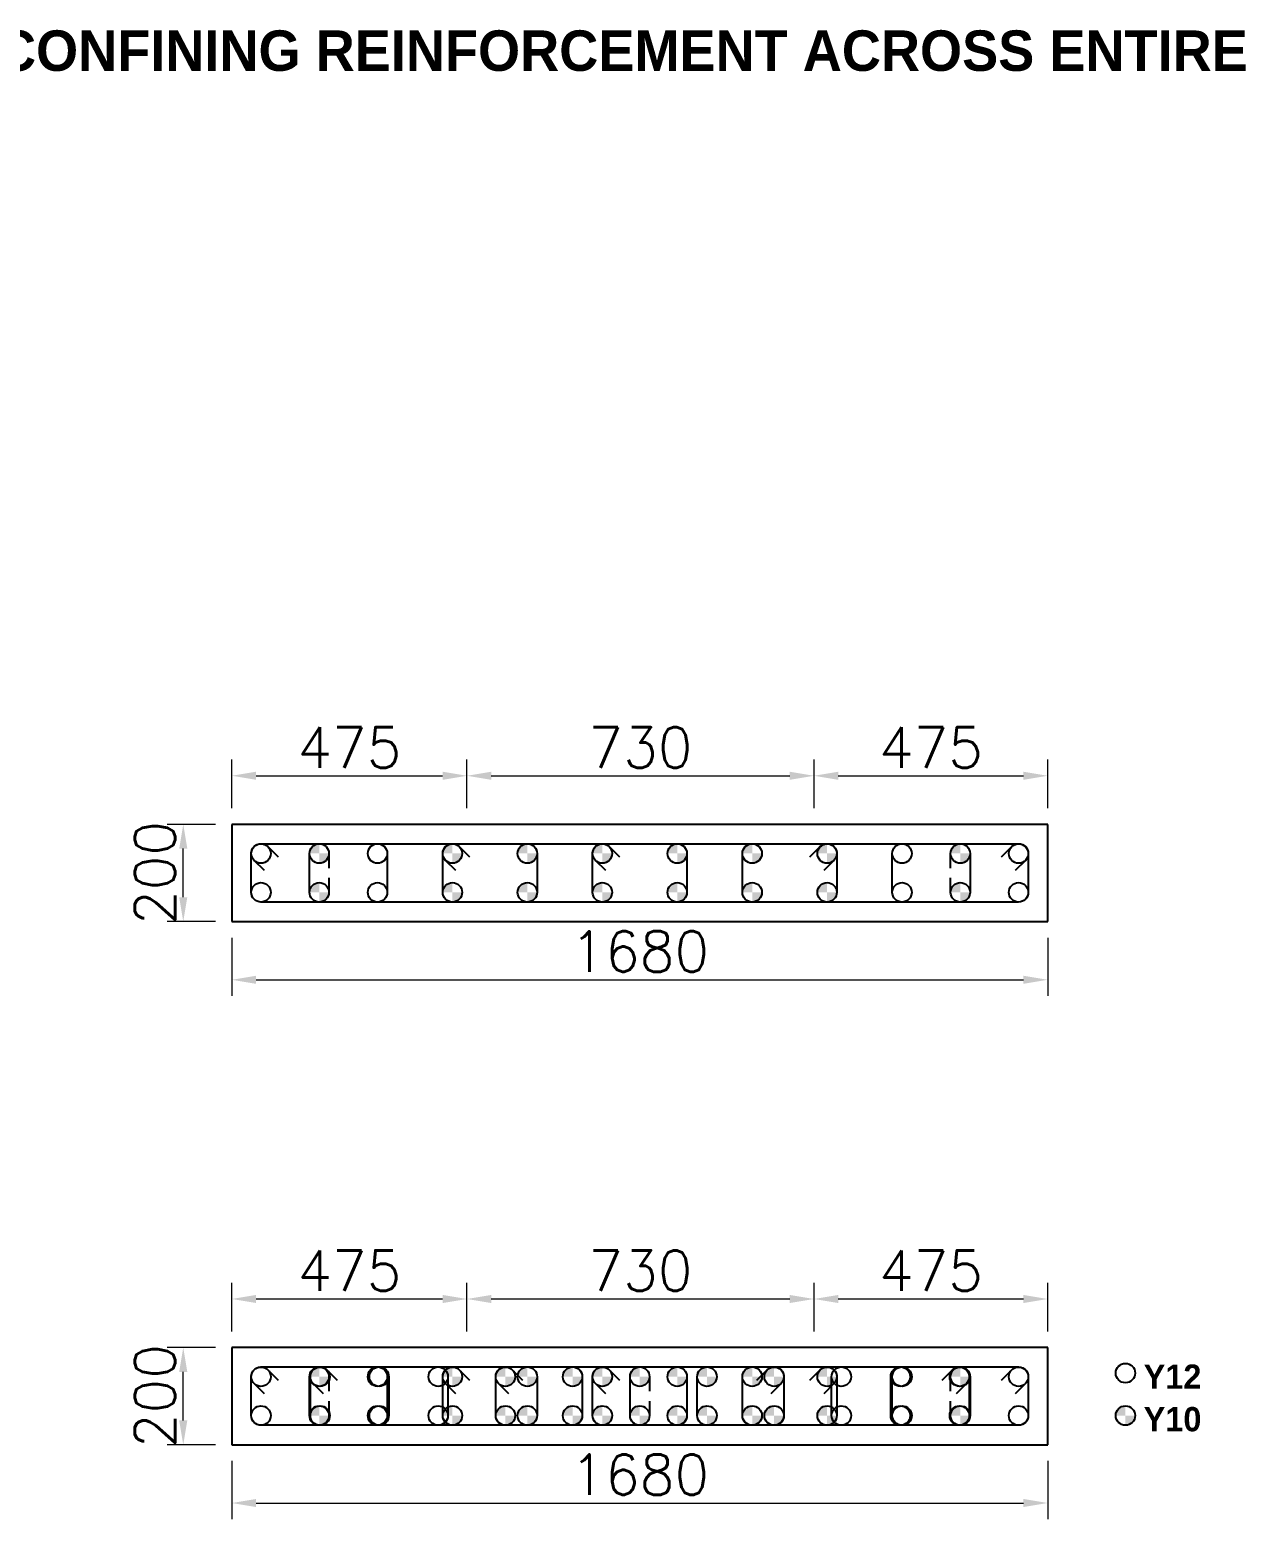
# Model space of a CAD drawing. Header units: millimetres. Extents: x -28707963 to -28231469, y 696001 to 896471.
# Drawn here: x -28322804 to -28315247, y 777827 to 787026 of the extents above; entities that cross this region are included whole.
import ezdxf
from ezdxf.enums import TextEntityAlignment as Align

# ---------------------------------------------------------------- set-up
doc = ezdxf.new("R2010")
doc.units = ezdxf.units.MM
doc.header["$MEASUREMENT"] = 0
doc.header["$PDMODE"] = 34
doc.header["$PDSIZE"] = -8
doc.layers.get('0').update_dxf_attribs({"lineweight": 5})
for name, color, linetype in [('14 REINF', 6, 'Continuous'), ('23 STIRRUPS', 5, 'Continuous'), ('TEXT', 4, 'Continuous')]:
    doc.layers.add(name, color=color, linetype=linetype)
doc.layers.add('19 COLUMN', color=1, linetype='Continuous', lineweight=25)
doc.styles.add('adani bold', font='')
doc.styles.add('ROMANS', font='simplex.shx')
doc.styles.get('adani bold').set_extended_font_data('Adani Bold', bold=True)
doc.dimstyles.new('D 50', dxfattribs={"dimscale": 100, "dimtxt": 3, "dimasz": 1.5, "dimexe": 1, "dimexo": 1, "dimgap": 0.5, "dimtad": 1, "dimdec": 0, "dimdsep": 46, "dimtxsty": 'ROMANS', "dimcen": 2.5, "dimclrd": 5, "dimclre": 5, "dimclrt": 4, "dimadec": 0, "dimazin": 0, "dimtfac": 1, "dimtdec": 0, "dimtmove": 0, "dimatfit": 3, "dimfxl": 1, "dimlwd": 0, "dimlwe": 0, "dimarcsym": 0})

# ---------------------------------------------------------------- blocks, each defined once
blk = doc.blocks.new('*D800')
at = {"color": 5, "lineweight": 0, "transparency": 16777216}
for p, q in [((-28321556.1, 778187.1), (-28321556.1, 777827.1)), ((-28316516.1, 778187.1), (-28316516.1, 777827.1)), ((-28321406.1, 777927.1), (-28316666.1, 777927.1))]:
    blk.add_line(p, q, dxfattribs=at)
at = {"color": 5, "transparency": 16777216}
for points in [[(-28321406.1, 777952.1), (-28321406.1, 777902.1), (-28321556.1, 777927.1)], [(-28316666.1, 777902.1), (-28316666.1, 777952.1), (-28316516.1, 777927.1)]]:
    blk.add_solid(points, dxfattribs=at)
at = {"layer": 'Defpoints', "color": 0, "transparency": 16777216}
for p in [(-28321556.1, 778287.1), (-28316516.1, 778287.1), (-28316516.1, 777927.1)]:
    blk.add_point(p, dxfattribs=at)
at = {"color": 4, "transparency": 16777216, "insert": (-28319036.1, 778102.1), "char_height": 250, "attachment_point": 5, "style": 'ROMANS'}
blk.add_mtext('1680', dxfattribs=at)
blk = doc.blocks.new('*D801')
at = {"color": 5, "lineweight": 0, "transparency": 16777216}
for p, q in [((-28321556.1, 778987.1), (-28321556.1, 779287.1)), ((-28320103.8, 778987.1), (-28320103.8, 779287.1)), ((-28321406.1, 779187.1), (-28320253.8, 779187.1))]:
    blk.add_line(p, q, dxfattribs=at)
at = {"color": 5, "transparency": 16777216}
for points in [[(-28321406.1, 779212.1), (-28321406.1, 779162.1), (-28321556.1, 779187.1)], [(-28320253.8, 779162.1), (-28320253.8, 779212.1), (-28320103.8, 779187.1)]]:
    blk.add_solid(points, dxfattribs=at)
at = {"layer": 'Defpoints', "color": 0, "transparency": 16777216}
for p in [(-28320103.8, 779187.1), (-28321556.1, 778887.1), (-28320103.8, 778887.1)]:
    blk.add_point(p, dxfattribs=at)
at = {"color": 4, "transparency": 16777216, "insert": (-28320829.9, 779362.1), "char_height": 250, "attachment_point": 5, "style": 'ROMANS'}
blk.add_mtext('475', dxfattribs=at)
blk = doc.blocks.new('*D802')
at = {"color": 5, "lineweight": 0, "transparency": 16777216}
for p, q in [((-28320103.8, 778987.1), (-28320103.8, 779287.1)), ((-28317959.6, 778987.1), (-28317959.6, 779287.1)), ((-28319953.8, 779187.1), (-28318109.6, 779187.1))]:
    blk.add_line(p, q, dxfattribs=at)
at = {"color": 5, "transparency": 16777216}
for points in [[(-28319953.8, 779212.1), (-28319953.8, 779162.1), (-28320103.8, 779187.1)], [(-28318109.6, 779162.1), (-28318109.6, 779212.1), (-28317959.6, 779187.1)]]:
    blk.add_solid(points, dxfattribs=at)
at = {"layer": 'Defpoints', "color": 0, "transparency": 16777216}
for p in [(-28317959.6, 779187.1), (-28320103.8, 778887.1), (-28317959.6, 778887.1)]:
    blk.add_point(p, dxfattribs=at)
at = {"color": 4, "transparency": 16777216, "insert": (-28319031.7, 779362.1), "char_height": 250, "attachment_point": 5, "style": 'ROMANS'}
blk.add_mtext('730', dxfattribs=at)
blk = doc.blocks.new('*D803')
at = {"color": 5, "lineweight": 0, "transparency": 16777216}
for p, q in [((-28317959.6, 778987.1), (-28317959.6, 779287.1)), ((-28316516.1, 778987.1), (-28316516.1, 779287.1)), ((-28317809.6, 779187.1), (-28316666.1, 779187.1))]:
    blk.add_line(p, q, dxfattribs=at)
at = {"color": 5, "transparency": 16777216}
for points in [[(-28317809.6, 779212.1), (-28317809.6, 779162.1), (-28317959.6, 779187.1)], [(-28316666.1, 779162.1), (-28316666.1, 779212.1), (-28316516.1, 779187.1)]]:
    blk.add_solid(points, dxfattribs=at)
at = {"layer": 'Defpoints', "color": 0, "transparency": 16777216}
for p in [(-28316516.1, 779187.1), (-28317959.6, 778887.1), (-28316516.1, 778887.1)]:
    blk.add_point(p, dxfattribs=at)
at = {"color": 4, "transparency": 16777216, "insert": (-28317237.8, 779362.1), "char_height": 250, "attachment_point": 5, "style": 'ROMANS'}
blk.add_mtext('475', dxfattribs=at)
blk = doc.blocks.new('*D804')
at = {"color": 5, "lineweight": 0, "transparency": 16777216}
for p, q in [((-28321656.1, 778887.1), (-28321956.1, 778887.1)), ((-28321856.1, 778437.1), (-28321856.1, 778737.1)), ((-28321656.1, 778287.1), (-28321956.1, 778287.1))]:
    blk.add_line(p, q, dxfattribs=at)
at = {"color": 5, "transparency": 16777216}
for points in [[(-28321831.1, 778737.1), (-28321881.1, 778737.1), (-28321856.1, 778887.1)], [(-28321881.1, 778437.1), (-28321831.1, 778437.1), (-28321856.1, 778287.1)]]:
    blk.add_solid(points, dxfattribs=at)
at = {"layer": 'Defpoints', "color": 0, "transparency": 16777216}
for p in [(-28321856.1, 778887.1), (-28321556.1, 778887.1), (-28321556.1, 778287.1)]:
    blk.add_point(p, dxfattribs=at)
at = {"color": 4, "transparency": 16777216, "insert": (-28322031.1, 778587.1), "char_height": 250, "attachment_point": 5, "rotation": 90, "style": 'ROMANS'}
blk.add_mtext('200', dxfattribs=at)
blk = doc.blocks.new('*D805')
at = {"color": 5, "lineweight": 0, "transparency": 16777216}
for p, q in [((-28321556.1, 781418.5), (-28321556.1, 781058.5)), ((-28316516.1, 781418.5), (-28316516.1, 781058.5)), ((-28321406.1, 781158.5), (-28316666.1, 781158.5))]:
    blk.add_line(p, q, dxfattribs=at)
at = {"color": 5, "transparency": 16777216}
for points in [[(-28321406.1, 781183.5), (-28321406.1, 781133.5), (-28321556.1, 781158.5)], [(-28316666.1, 781133.5), (-28316666.1, 781183.5), (-28316516.1, 781158.5)]]:
    blk.add_solid(points, dxfattribs=at)
at = {"layer": 'Defpoints', "color": 0, "transparency": 16777216}
for p in [(-28321556.1, 781518.5), (-28316516.1, 781518.5), (-28316516.1, 781158.5)]:
    blk.add_point(p, dxfattribs=at)
at = {"color": 4, "transparency": 16777216, "insert": (-28319036.1, 781333.5), "char_height": 250, "attachment_point": 5, "style": 'ROMANS'}
blk.add_mtext('1680', dxfattribs=at)
blk = doc.blocks.new('*D806')
at = {"color": 5, "lineweight": 0, "transparency": 16777216}
for p, q in [((-28321556.1, 782218.5), (-28321556.1, 782518.5)), ((-28320103.8, 782218.5), (-28320103.8, 782518.5)), ((-28321406.1, 782418.5), (-28320253.8, 782418.5))]:
    blk.add_line(p, q, dxfattribs=at)
at = {"color": 5, "transparency": 16777216}
for points in [[(-28321406.1, 782443.5), (-28321406.1, 782393.5), (-28321556.1, 782418.5)], [(-28320253.8, 782393.5), (-28320253.8, 782443.5), (-28320103.8, 782418.5)]]:
    blk.add_solid(points, dxfattribs=at)
at = {"layer": 'Defpoints', "color": 0, "transparency": 16777216}
for p in [(-28320103.8, 782418.5), (-28321556.1, 782118.5), (-28320103.8, 782118.5)]:
    blk.add_point(p, dxfattribs=at)
at = {"color": 4, "transparency": 16777216, "insert": (-28320829.9, 782593.5), "char_height": 250, "attachment_point": 5, "style": 'ROMANS'}
blk.add_mtext('475', dxfattribs=at)
blk = doc.blocks.new('*D807')
at = {"color": 5, "lineweight": 0, "transparency": 16777216}
for p, q in [((-28320103.8, 782218.5), (-28320103.8, 782518.5)), ((-28317959.6, 782218.5), (-28317959.6, 782518.5)), ((-28319953.8, 782418.5), (-28318109.6, 782418.5))]:
    blk.add_line(p, q, dxfattribs=at)
at = {"color": 5, "transparency": 16777216}
for points in [[(-28319953.8, 782443.5), (-28319953.8, 782393.5), (-28320103.8, 782418.5)], [(-28318109.6, 782393.5), (-28318109.6, 782443.5), (-28317959.6, 782418.5)]]:
    blk.add_solid(points, dxfattribs=at)
at = {"layer": 'Defpoints', "color": 0, "transparency": 16777216}
for p in [(-28317959.6, 782418.5), (-28320103.8, 782118.5), (-28317959.6, 782118.5)]:
    blk.add_point(p, dxfattribs=at)
at = {"color": 4, "transparency": 16777216, "insert": (-28319031.7, 782593.5), "char_height": 250, "attachment_point": 5, "style": 'ROMANS'}
blk.add_mtext('730', dxfattribs=at)
blk = doc.blocks.new('*D808')
at = {"color": 5, "lineweight": 0, "transparency": 16777216}
for p, q in [((-28317959.6, 782218.5), (-28317959.6, 782518.5)), ((-28316516.1, 782218.5), (-28316516.1, 782518.5)), ((-28317809.6, 782418.5), (-28316666.1, 782418.5))]:
    blk.add_line(p, q, dxfattribs=at)
at = {"color": 5, "transparency": 16777216}
for points in [[(-28317809.6, 782443.5), (-28317809.6, 782393.5), (-28317959.6, 782418.5)], [(-28316666.1, 782393.5), (-28316666.1, 782443.5), (-28316516.1, 782418.5)]]:
    blk.add_solid(points, dxfattribs=at)
at = {"layer": 'Defpoints', "color": 0, "transparency": 16777216}
for p in [(-28316516.1, 782418.5), (-28317959.6, 782118.5), (-28316516.1, 782118.5)]:
    blk.add_point(p, dxfattribs=at)
at = {"color": 4, "transparency": 16777216, "insert": (-28317237.8, 782593.5), "char_height": 250, "attachment_point": 5, "style": 'ROMANS'}
blk.add_mtext('475', dxfattribs=at)
blk = doc.blocks.new('*D809')
at = {"color": 5, "lineweight": 0, "transparency": 16777216}
for p, q in [((-28321656.1, 782118.5), (-28321956.1, 782118.5)), ((-28321856.1, 781668.5), (-28321856.1, 781968.5)), ((-28321656.1, 781518.5), (-28321956.1, 781518.5))]:
    blk.add_line(p, q, dxfattribs=at)
at = {"color": 5, "transparency": 16777216}
for points in [[(-28321831.1, 781968.5), (-28321881.1, 781968.5), (-28321856.1, 782118.5)], [(-28321881.1, 781668.5), (-28321831.1, 781668.5), (-28321856.1, 781518.5)]]:
    blk.add_solid(points, dxfattribs=at)
at = {"layer": 'Defpoints', "color": 0, "transparency": 16777216}
for p in [(-28321856.1, 782118.5), (-28321556.1, 782118.5), (-28321556.1, 781518.5)]:
    blk.add_point(p, dxfattribs=at)
at = {"color": 4, "transparency": 16777216, "insert": (-28322031.1, 781818.5), "char_height": 250, "attachment_point": 5, "rotation": 90, "style": 'ROMANS'}
blk.add_mtext('200', dxfattribs=at)

msp = doc.modelspace()

# ---------------------------------------------------------------- hatches: boundary and pattern name
at = {"layer": '14 REINF'}
h = msp.add_hatch(color=0, dxfattribs=at)
edge = h.paths.add_edge_path(flags=0)
edge.add_line((-28321076.1, 781938.5), (-28321016.1, 781938.5))
edge.add_line((-28321016.1, 781938.5), (-28321016.1, 781998.5))
edge.add_arc((-28321016.1, 781938.5), 60, 90, 180)
edge = h.paths.add_edge_path(flags=0)
edge.add_line((-28320956.1, 781938.5), (-28321016.1, 781938.5))
edge.add_line((-28321016.1, 781938.5), (-28321016.1, 781878.5))
edge.add_arc((-28321016.1, 781938.5), 60, 270, 360)
h = msp.add_hatch(color=0, dxfattribs=at)
edge = h.paths.add_edge_path(flags=0)
edge.add_line((-28320253.2, 781938.5), (-28320193.2, 781938.5))
edge.add_line((-28320193.2, 781938.5), (-28320193.2, 781998.5))
edge.add_arc((-28320193.2, 781938.5), 60, 90, 180)
edge = h.paths.add_edge_path(flags=0)
edge.add_line((-28320133.2, 781938.5), (-28320193.2, 781938.5))
edge.add_line((-28320193.2, 781938.5), (-28320193.2, 781878.5))
edge.add_arc((-28320193.2, 781938.5), 60, 270, 360)
h = msp.add_hatch(color=0, dxfattribs=at)
edge = h.paths.add_edge_path(flags=0)
edge.add_line((-28319790.4, 781938.5), (-28319730.4, 781938.5))
edge.add_line((-28319730.4, 781938.5), (-28319730.4, 781998.5))
edge.add_arc((-28319730.4, 781938.5), 60, 90, 180)
edge = h.paths.add_edge_path(flags=0)
edge.add_line((-28319670.4, 781938.5), (-28319730.4, 781938.5))
edge.add_line((-28319730.4, 781938.5), (-28319730.4, 781878.5))
edge.add_arc((-28319730.4, 781938.5), 60, 270, 360)
h = msp.add_hatch(color=0, dxfattribs=at)
edge = h.paths.add_edge_path(flags=0)
edge.add_line((-28319327.5, 781938.5), (-28319267.5, 781938.5))
edge.add_line((-28319267.5, 781938.5), (-28319267.5, 781998.5))
edge.add_arc((-28319267.5, 781938.5), 60, 90, 180)
edge = h.paths.add_edge_path(flags=0)
edge.add_line((-28319207.5, 781938.5), (-28319267.5, 781938.5))
edge.add_line((-28319267.5, 781938.5), (-28319267.5, 781878.5))
edge.add_arc((-28319267.5, 781938.5), 60, 270, 360)
h = msp.add_hatch(color=0, dxfattribs=at)
edge = h.paths.add_edge_path(flags=0)
edge.add_line((-28318864.7, 781938.5), (-28318804.7, 781938.5))
edge.add_line((-28318804.7, 781938.5), (-28318804.7, 781998.5))
edge.add_arc((-28318804.7, 781938.5), 60, 90, 180)
edge = h.paths.add_edge_path(flags=0)
edge.add_line((-28318744.7, 781938.5), (-28318804.7, 781938.5))
edge.add_line((-28318804.7, 781938.5), (-28318804.7, 781878.5))
edge.add_arc((-28318804.7, 781938.5), 60, 270, 360)
h = msp.add_hatch(color=0, dxfattribs=at)
edge = h.paths.add_edge_path(flags=0)
edge.add_line((-28318401.8, 781938.5), (-28318341.8, 781938.5))
edge.add_line((-28318341.8, 781938.5), (-28318341.8, 781998.5))
edge.add_arc((-28318341.8, 781938.5), 60, 90, 180)
edge = h.paths.add_edge_path(flags=0)
edge.add_line((-28318281.8, 781938.5), (-28318341.8, 781938.5))
edge.add_line((-28318341.8, 781938.5), (-28318341.8, 781878.5))
edge.add_arc((-28318341.8, 781938.5), 60, 270, 360)
h = msp.add_hatch(color=0, dxfattribs=at)
edge = h.paths.add_edge_path(flags=0)
edge.add_line((-28317939, 781938.5), (-28317879, 781938.5))
edge.add_line((-28317879, 781938.5), (-28317879, 781998.5))
edge.add_arc((-28317879, 781938.5), 60, 90, 180)
edge = h.paths.add_edge_path(flags=0)
edge.add_line((-28317819, 781938.5), (-28317879, 781938.5))
edge.add_line((-28317879, 781938.5), (-28317879, 781878.5))
edge.add_arc((-28317879, 781938.5), 60, 270, 360)
h = msp.add_hatch(color=0, dxfattribs=at)
edge = h.paths.add_edge_path(flags=0)
edge.add_line((-28317116.1, 781938.5), (-28317056.1, 781938.5))
edge.add_line((-28317056.1, 781938.5), (-28317056.1, 781998.5))
edge.add_arc((-28317056.1, 781938.5), 60, 90, 180)
edge = h.paths.add_edge_path(flags=0)
edge.add_line((-28316996.1, 781938.5), (-28317056.1, 781938.5))
edge.add_line((-28317056.1, 781938.5), (-28317056.1, 781878.5))
edge.add_arc((-28317056.1, 781938.5), 60, 270, 360)
h = msp.add_hatch(color=0, dxfattribs=at)
edge = h.paths.add_edge_path(flags=0)
edge.add_line((-28321076.1, 781698.5), (-28321016.1, 781698.5))
edge.add_line((-28321016.1, 781698.5), (-28321016.1, 781758.5))
edge.add_arc((-28321016.1, 781698.5), 60, 90, 180)
edge = h.paths.add_edge_path(flags=0)
edge.add_line((-28320956.1, 781698.5), (-28321016.1, 781698.5))
edge.add_line((-28321016.1, 781698.5), (-28321016.1, 781638.5))
edge.add_arc((-28321016.1, 781698.5), 60, 270, 360)
h = msp.add_hatch(color=0, dxfattribs=at)
edge = h.paths.add_edge_path(flags=0)
edge.add_line((-28320253.2, 781698.5), (-28320193.2, 781698.5))
edge.add_line((-28320193.2, 781698.5), (-28320193.2, 781758.5))
edge.add_arc((-28320193.2, 781698.5), 60, 90, 180)
edge = h.paths.add_edge_path(flags=0)
edge.add_line((-28320133.2, 781698.5), (-28320193.2, 781698.5))
edge.add_line((-28320193.2, 781698.5), (-28320193.2, 781638.5))
edge.add_arc((-28320193.2, 781698.5), 60, 270, 360)
h = msp.add_hatch(color=0, dxfattribs=at)
edge = h.paths.add_edge_path(flags=0)
edge.add_line((-28319790.4, 781698.5), (-28319730.4, 781698.5))
edge.add_line((-28319730.4, 781698.5), (-28319730.4, 781758.5))
edge.add_arc((-28319730.4, 781698.5), 60, 90, 180)
edge = h.paths.add_edge_path(flags=0)
edge.add_line((-28319670.4, 781698.5), (-28319730.4, 781698.5))
edge.add_line((-28319730.4, 781698.5), (-28319730.4, 781638.5))
edge.add_arc((-28319730.4, 781698.5), 60, 270, 360)
h = msp.add_hatch(color=0, dxfattribs=at)
edge = h.paths.add_edge_path(flags=0)
edge.add_line((-28319327.5, 781698.5), (-28319267.5, 781698.5))
edge.add_line((-28319267.5, 781698.5), (-28319267.5, 781758.5))
edge.add_arc((-28319267.5, 781698.5), 60, 90, 180)
edge = h.paths.add_edge_path(flags=0)
edge.add_line((-28319207.5, 781698.5), (-28319267.5, 781698.5))
edge.add_line((-28319267.5, 781698.5), (-28319267.5, 781638.5))
edge.add_arc((-28319267.5, 781698.5), 60, 270, 360)
h = msp.add_hatch(color=0, dxfattribs=at)
edge = h.paths.add_edge_path(flags=0)
edge.add_line((-28318864.7, 781698.5), (-28318804.7, 781698.5))
edge.add_line((-28318804.7, 781698.5), (-28318804.7, 781758.5))
edge.add_arc((-28318804.7, 781698.5), 60, 90, 180)
edge = h.paths.add_edge_path(flags=0)
edge.add_line((-28318744.7, 781698.5), (-28318804.7, 781698.5))
edge.add_line((-28318804.7, 781698.5), (-28318804.7, 781638.5))
edge.add_arc((-28318804.7, 781698.5), 60, 270, 360)
h = msp.add_hatch(color=0, dxfattribs=at)
edge = h.paths.add_edge_path(flags=0)
edge.add_line((-28318401.8, 781698.5), (-28318341.8, 781698.5))
edge.add_line((-28318341.8, 781698.5), (-28318341.8, 781758.5))
edge.add_arc((-28318341.8, 781698.5), 60, 90, 180)
edge = h.paths.add_edge_path(flags=0)
edge.add_line((-28318281.8, 781698.5), (-28318341.8, 781698.5))
edge.add_line((-28318341.8, 781698.5), (-28318341.8, 781638.5))
edge.add_arc((-28318341.8, 781698.5), 60, 270, 360)
h = msp.add_hatch(color=0, dxfattribs=at)
edge = h.paths.add_edge_path(flags=0)
edge.add_line((-28317939, 781698.5), (-28317879, 781698.5))
edge.add_line((-28317879, 781698.5), (-28317879, 781758.5))
edge.add_arc((-28317879, 781698.5), 60, 90, 180)
edge = h.paths.add_edge_path(flags=0)
edge.add_line((-28317819, 781698.5), (-28317879, 781698.5))
edge.add_line((-28317879, 781698.5), (-28317879, 781638.5))
edge.add_arc((-28317879, 781698.5), 60, 270, 360)
h = msp.add_hatch(color=0, dxfattribs=at)
edge = h.paths.add_edge_path(flags=0)
edge.add_line((-28317116.1, 781698.5), (-28317056.1, 781698.5))
edge.add_line((-28317056.1, 781698.5), (-28317056.1, 781758.5))
edge.add_arc((-28317056.1, 781698.5), 60, 90, 180)
edge = h.paths.add_edge_path(flags=0)
edge.add_line((-28316996.1, 781698.5), (-28317056.1, 781698.5))
edge.add_line((-28317056.1, 781698.5), (-28317056.1, 781638.5))
edge.add_arc((-28317056.1, 781698.5), 60, 270, 360)
h = msp.add_hatch(color=0, dxfattribs=at)
edge = h.paths.add_edge_path(flags=0)
edge.add_line((-28321076.1, 778707.1), (-28321016.1, 778707.1))
edge.add_line((-28321016.1, 778707.1), (-28321016.1, 778767.1))
edge.add_arc((-28321016.1, 778707.1), 60, 90, 180)
edge = h.paths.add_edge_path(flags=0)
edge.add_line((-28320956.1, 778707.1), (-28321016.1, 778707.1))
edge.add_line((-28321016.1, 778707.1), (-28321016.1, 778647.1))
edge.add_arc((-28321016.1, 778707.1), 60, 270, 360)
h = msp.add_hatch(color=0, dxfattribs=at)
edge = h.paths.add_edge_path(flags=0)
edge.add_line((-28320253.2, 778707.1), (-28320193.2, 778707.1))
edge.add_line((-28320193.2, 778707.1), (-28320193.2, 778767.1))
edge.add_arc((-28320193.2, 778707.1), 60, 90, 180)
edge = h.paths.add_edge_path(flags=0)
edge.add_line((-28320133.2, 778707.1), (-28320193.2, 778707.1))
edge.add_line((-28320193.2, 778707.1), (-28320193.2, 778647.1))
edge.add_arc((-28320193.2, 778707.1), 60, 270, 360)
h = msp.add_hatch(color=6, dxfattribs=at)
edge = h.paths.add_edge_path(flags=0)
edge.add_line((-28319926.1, 778707.1), (-28319866.1, 778707.1))
edge.add_line((-28319866.1, 778707.1), (-28319866.1, 778767.1))
edge.add_arc((-28319866.1, 778707.1), 60, 90, 180)
edge = h.paths.add_edge_path(flags=0)
edge.add_line((-28319806.1, 778707.1), (-28319866.1, 778707.1))
edge.add_line((-28319866.1, 778707.1), (-28319866.1, 778647.1))
edge.add_arc((-28319866.1, 778707.1), 60, 270, 360)
h = msp.add_hatch(color=0, dxfattribs=at)
edge = h.paths.add_edge_path(flags=0)
edge.add_line((-28319790.4, 778707.1), (-28319730.4, 778707.1))
edge.add_line((-28319730.4, 778707.1), (-28319730.4, 778767.1))
edge.add_arc((-28319730.4, 778707.1), 60, 90, 180)
edge = h.paths.add_edge_path(flags=0)
edge.add_line((-28319670.4, 778707.1), (-28319730.4, 778707.1))
edge.add_line((-28319730.4, 778707.1), (-28319730.4, 778647.1))
edge.add_arc((-28319730.4, 778707.1), 60, 270, 360)
h = msp.add_hatch(color=6, dxfattribs=at)
edge = h.paths.add_edge_path(flags=0)
edge.add_line((-28319511.1, 778707.1), (-28319451.1, 778707.1))
edge.add_line((-28319451.1, 778707.1), (-28319451.1, 778767.1))
edge.add_arc((-28319451.1, 778707.1), 60, 90, 180)
edge = h.paths.add_edge_path(flags=0)
edge.add_line((-28319391.1, 778707.1), (-28319451.1, 778707.1))
edge.add_line((-28319451.1, 778707.1), (-28319451.1, 778647.1))
edge.add_arc((-28319451.1, 778707.1), 60, 270, 360)
h = msp.add_hatch(color=0, dxfattribs=at)
edge = h.paths.add_edge_path(flags=0)
edge.add_line((-28319327.5, 778707.1), (-28319267.5, 778707.1))
edge.add_line((-28319267.5, 778707.1), (-28319267.5, 778767.1))
edge.add_arc((-28319267.5, 778707.1), 60, 90, 180)
edge = h.paths.add_edge_path(flags=0)
edge.add_line((-28319207.5, 778707.1), (-28319267.5, 778707.1))
edge.add_line((-28319267.5, 778707.1), (-28319267.5, 778647.1))
edge.add_arc((-28319267.5, 778707.1), 60, 270, 360)
h = msp.add_hatch(color=6, dxfattribs=at)
edge = h.paths.add_edge_path(flags=0)
edge.add_line((-28319096.1, 778707.1), (-28319036.1, 778707.1))
edge.add_line((-28319036.1, 778707.1), (-28319036.1, 778767.1))
edge.add_arc((-28319036.1, 778707.1), 60, 90, 180)
edge = h.paths.add_edge_path(flags=0)
edge.add_line((-28318976.1, 778707.1), (-28319036.1, 778707.1))
edge.add_line((-28319036.1, 778707.1), (-28319036.1, 778647.1))
edge.add_arc((-28319036.1, 778707.1), 60, 270, 360)
h = msp.add_hatch(color=0, dxfattribs=at)
edge = h.paths.add_edge_path(flags=0)
edge.add_line((-28318864.7, 778707.1), (-28318804.7, 778707.1))
edge.add_line((-28318804.7, 778707.1), (-28318804.7, 778767.1))
edge.add_arc((-28318804.7, 778707.1), 60, 90, 180)
edge = h.paths.add_edge_path(flags=0)
edge.add_line((-28318744.7, 778707.1), (-28318804.7, 778707.1))
edge.add_line((-28318804.7, 778707.1), (-28318804.7, 778647.1))
edge.add_arc((-28318804.7, 778707.1), 60, 270, 360)
h = msp.add_hatch(color=6, dxfattribs=at)
edge = h.paths.add_edge_path(flags=0)
edge.add_line((-28318681.1, 778707.1), (-28318621.1, 778707.1))
edge.add_line((-28318621.1, 778707.1), (-28318621.1, 778767.1))
edge.add_arc((-28318621.1, 778707.1), 60, 90, 180)
edge = h.paths.add_edge_path(flags=0)
edge.add_line((-28318561.1, 778707.1), (-28318621.1, 778707.1))
edge.add_line((-28318621.1, 778707.1), (-28318621.1, 778647.1))
edge.add_arc((-28318621.1, 778707.1), 60, 270, 360)
h = msp.add_hatch(color=0, dxfattribs=at)
edge = h.paths.add_edge_path(flags=0)
edge.add_line((-28318401.8, 778707.1), (-28318341.8, 778707.1))
edge.add_line((-28318341.8, 778707.1), (-28318341.8, 778767.1))
edge.add_arc((-28318341.8, 778707.1), 60, 90, 180)
edge = h.paths.add_edge_path(flags=0)
edge.add_line((-28318281.8, 778707.1), (-28318341.8, 778707.1))
edge.add_line((-28318341.8, 778707.1), (-28318341.8, 778647.1))
edge.add_arc((-28318341.8, 778707.1), 60, 270, 360)
h = msp.add_hatch(color=6, dxfattribs=at)
edge = h.paths.add_edge_path(flags=0)
edge.add_line((-28318266.1, 778707.1), (-28318206.1, 778707.1))
edge.add_line((-28318206.1, 778707.1), (-28318206.1, 778767.1))
edge.add_arc((-28318206.1, 778707.1), 60, 90, 180)
edge = h.paths.add_edge_path(flags=0)
edge.add_line((-28318146.1, 778707.1), (-28318206.1, 778707.1))
edge.add_line((-28318206.1, 778707.1), (-28318206.1, 778647.1))
edge.add_arc((-28318206.1, 778707.1), 60, 270, 360)
h = msp.add_hatch(color=0, dxfattribs=at)
edge = h.paths.add_edge_path(flags=0)
edge.add_line((-28317939, 778707.1), (-28317879, 778707.1))
edge.add_line((-28317879, 778707.1), (-28317879, 778767.1))
edge.add_arc((-28317879, 778707.1), 60, 90, 180)
edge = h.paths.add_edge_path(flags=0)
edge.add_line((-28317819, 778707.1), (-28317879, 778707.1))
edge.add_line((-28317879, 778707.1), (-28317879, 778647.1))
edge.add_arc((-28317879, 778707.1), 60, 270, 360)
h = msp.add_hatch(color=0, dxfattribs=at)
edge = h.paths.add_edge_path(flags=0)
edge.add_line((-28317116.1, 778707.1), (-28317056.1, 778707.1))
edge.add_line((-28317056.1, 778707.1), (-28317056.1, 778767.1))
edge.add_arc((-28317056.1, 778707.1), 60, 90, 180)
edge = h.paths.add_edge_path(flags=0)
edge.add_line((-28316996.1, 778707.1), (-28317056.1, 778707.1))
edge.add_line((-28317056.1, 778707.1), (-28317056.1, 778647.1))
edge.add_arc((-28317056.1, 778707.1), 60, 270, 360)
h = msp.add_hatch(color=0, dxfattribs=at)
edge = h.paths.add_edge_path(flags=0)
edge.add_line((-28321076.1, 778467.1), (-28321016.1, 778467.1))
edge.add_line((-28321016.1, 778467.1), (-28321016.1, 778527.1))
edge.add_arc((-28321016.1, 778467.1), 60, 90, 180)
edge = h.paths.add_edge_path(flags=0)
edge.add_line((-28320956.1, 778467.1), (-28321016.1, 778467.1))
edge.add_line((-28321016.1, 778467.1), (-28321016.1, 778407.1))
edge.add_arc((-28321016.1, 778467.1), 60, 270, 360)
h = msp.add_hatch(color=0, dxfattribs=at)
edge = h.paths.add_edge_path(flags=0)
edge.add_line((-28320253.2, 778467.1), (-28320193.2, 778467.1))
edge.add_line((-28320193.2, 778467.1), (-28320193.2, 778527.1))
edge.add_arc((-28320193.2, 778467.1), 60, 90, 180)
edge = h.paths.add_edge_path(flags=0)
edge.add_line((-28320133.2, 778467.1), (-28320193.2, 778467.1))
edge.add_line((-28320193.2, 778467.1), (-28320193.2, 778407.1))
edge.add_arc((-28320193.2, 778467.1), 60, 270, 360)
h = msp.add_hatch(color=6, dxfattribs=at)
edge = h.paths.add_edge_path(flags=0)
edge.add_line((-28319926.1, 778467.1), (-28319866.1, 778467.1))
edge.add_line((-28319866.1, 778467.1), (-28319866.1, 778527.1))
edge.add_arc((-28319866.1, 778467.1), 60, 90, 180)
edge = h.paths.add_edge_path(flags=0)
edge.add_line((-28319806.1, 778467.1), (-28319866.1, 778467.1))
edge.add_line((-28319866.1, 778467.1), (-28319866.1, 778407.1))
edge.add_arc((-28319866.1, 778467.1), 60, 270, 360)
h = msp.add_hatch(color=0, dxfattribs=at)
edge = h.paths.add_edge_path(flags=0)
edge.add_line((-28319790.4, 778467.1), (-28319730.4, 778467.1))
edge.add_line((-28319730.4, 778467.1), (-28319730.4, 778527.1))
edge.add_arc((-28319730.4, 778467.1), 60, 90, 180)
edge = h.paths.add_edge_path(flags=0)
edge.add_line((-28319670.4, 778467.1), (-28319730.4, 778467.1))
edge.add_line((-28319730.4, 778467.1), (-28319730.4, 778407.1))
edge.add_arc((-28319730.4, 778467.1), 60, 270, 360)
h = msp.add_hatch(color=6, dxfattribs=at)
edge = h.paths.add_edge_path(flags=0)
edge.add_line((-28319511.1, 778467.1), (-28319451.1, 778467.1))
edge.add_line((-28319451.1, 778467.1), (-28319451.1, 778527.1))
edge.add_arc((-28319451.1, 778467.1), 60, 90, 180)
edge = h.paths.add_edge_path(flags=0)
edge.add_line((-28319391.1, 778467.1), (-28319451.1, 778467.1))
edge.add_line((-28319451.1, 778467.1), (-28319451.1, 778407.1))
edge.add_arc((-28319451.1, 778467.1), 60, 270, 360)
h = msp.add_hatch(color=0, dxfattribs=at)
edge = h.paths.add_edge_path(flags=0)
edge.add_line((-28319327.5, 778467.1), (-28319267.5, 778467.1))
edge.add_line((-28319267.5, 778467.1), (-28319267.5, 778527.1))
edge.add_arc((-28319267.5, 778467.1), 60, 90, 180)
edge = h.paths.add_edge_path(flags=0)
edge.add_line((-28319207.5, 778467.1), (-28319267.5, 778467.1))
edge.add_line((-28319267.5, 778467.1), (-28319267.5, 778407.1))
edge.add_arc((-28319267.5, 778467.1), 60, 270, 360)
h = msp.add_hatch(color=6, dxfattribs=at)
edge = h.paths.add_edge_path(flags=0)
edge.add_line((-28319096.1, 778467.1), (-28319036.1, 778467.1))
edge.add_line((-28319036.1, 778467.1), (-28319036.1, 778527.1))
edge.add_arc((-28319036.1, 778467.1), 60, 90, 180)
edge = h.paths.add_edge_path(flags=0)
edge.add_line((-28318976.1, 778467.1), (-28319036.1, 778467.1))
edge.add_line((-28319036.1, 778467.1), (-28319036.1, 778407.1))
edge.add_arc((-28319036.1, 778467.1), 60, 270, 360)
h = msp.add_hatch(color=0, dxfattribs=at)
edge = h.paths.add_edge_path(flags=0)
edge.add_line((-28318864.7, 778467.1), (-28318804.7, 778467.1))
edge.add_line((-28318804.7, 778467.1), (-28318804.7, 778527.1))
edge.add_arc((-28318804.7, 778467.1), 60, 90, 180)
edge = h.paths.add_edge_path(flags=0)
edge.add_line((-28318744.7, 778467.1), (-28318804.7, 778467.1))
edge.add_line((-28318804.7, 778467.1), (-28318804.7, 778407.1))
edge.add_arc((-28318804.7, 778467.1), 60, 270, 360)
h = msp.add_hatch(color=6, dxfattribs=at)
edge = h.paths.add_edge_path(flags=0)
edge.add_line((-28318681.1, 778467.1), (-28318621.1, 778467.1))
edge.add_line((-28318621.1, 778467.1), (-28318621.1, 778527.1))
edge.add_arc((-28318621.1, 778467.1), 60, 90, 180)
edge = h.paths.add_edge_path(flags=0)
edge.add_line((-28318561.1, 778467.1), (-28318621.1, 778467.1))
edge.add_line((-28318621.1, 778467.1), (-28318621.1, 778407.1))
edge.add_arc((-28318621.1, 778467.1), 60, 270, 360)
h = msp.add_hatch(color=0, dxfattribs=at)
edge = h.paths.add_edge_path(flags=0)
edge.add_line((-28318401.8, 778467.1), (-28318341.8, 778467.1))
edge.add_line((-28318341.8, 778467.1), (-28318341.8, 778527.1))
edge.add_arc((-28318341.8, 778467.1), 60, 90, 180)
edge = h.paths.add_edge_path(flags=0)
edge.add_line((-28318281.8, 778467.1), (-28318341.8, 778467.1))
edge.add_line((-28318341.8, 778467.1), (-28318341.8, 778407.1))
edge.add_arc((-28318341.8, 778467.1), 60, 270, 360)
h = msp.add_hatch(color=6, dxfattribs=at)
edge = h.paths.add_edge_path(flags=0)
edge.add_line((-28318266.1, 778467.1), (-28318206.1, 778467.1))
edge.add_line((-28318206.1, 778467.1), (-28318206.1, 778527.1))
edge.add_arc((-28318206.1, 778467.1), 60, 90, 180)
edge = h.paths.add_edge_path(flags=0)
edge.add_line((-28318146.1, 778467.1), (-28318206.1, 778467.1))
edge.add_line((-28318206.1, 778467.1), (-28318206.1, 778407.1))
edge.add_arc((-28318206.1, 778467.1), 60, 270, 360)
h = msp.add_hatch(color=0, dxfattribs=at)
edge = h.paths.add_edge_path(flags=0)
edge.add_line((-28317939, 778467.1), (-28317879, 778467.1))
edge.add_line((-28317879, 778467.1), (-28317879, 778527.1))
edge.add_arc((-28317879, 778467.1), 60, 90, 180)
edge = h.paths.add_edge_path(flags=0)
edge.add_line((-28317819, 778467.1), (-28317879, 778467.1))
edge.add_line((-28317879, 778467.1), (-28317879, 778407.1))
edge.add_arc((-28317879, 778467.1), 60, 270, 360)
h = msp.add_hatch(color=0, dxfattribs=at)
edge = h.paths.add_edge_path(flags=0)
edge.add_line((-28317116.1, 778467.1), (-28317056.1, 778467.1))
edge.add_line((-28317056.1, 778467.1), (-28317056.1, 778527.1))
edge.add_arc((-28317056.1, 778467.1), 60, 90, 180)
edge = h.paths.add_edge_path(flags=0)
edge.add_line((-28316996.1, 778467.1), (-28317056.1, 778467.1))
edge.add_line((-28317056.1, 778467.1), (-28317056.1, 778407.1))
edge.add_arc((-28317056.1, 778467.1), 60, 270, 360)
h = msp.add_hatch(color=6, dxfattribs=at)
edge = h.paths.add_edge_path(flags=0)
edge.add_line((-28316096.1, 778467.1), (-28316036.1, 778467.1))
edge.add_line((-28316036.1, 778467.1), (-28316036.1, 778527.1))
edge.add_arc((-28316036.1, 778467.1), 60, 90, 180)
edge = h.paths.add_edge_path(flags=0)
edge.add_line((-28315976.1, 778467.1), (-28316036.1, 778467.1))
edge.add_line((-28316036.1, 778467.1), (-28316036.1, 778407.1))
edge.add_arc((-28316036.1, 778467.1), 60, 270, 360)

# ---------------------------------------------------------------- linework, layer by layer
at = {"layer": '14 REINF', "color": 0}
for centre in [(-28321376.1, 781938.5), (-28321016.1, 781938.5), (-28320656.1, 781938.5), (-28320193.2, 781938.5), (-28319730.4, 781938.5), (-28319267.5, 781938.5), (-28318804.7, 781938.5), (-28318341.8, 781938.5), (-28317879, 781938.5), (-28317416.1, 781938.5), (-28317056.1, 781938.5), (-28316696.1, 781938.5), (-28321376.1, 781698.5), (-28321016.1, 781698.5), (-28320656.1, 781698.5), (-28320193.2, 781698.5), (-28319730.4, 781698.5), (-28319267.5, 781698.5), (-28318804.7, 781698.5), (-28318341.8, 781698.5), (-28317879, 781698.5), (-28317416.1, 781698.5), (-28317056.1, 781698.5), (-28316696.1, 781698.5), (-28321376.1, 778707.1), (-28321016.1, 778707.1), (-28320656.1, 778707.1), (-28320193.2, 778707.1), (-28319730.4, 778707.1), (-28319267.5, 778707.1), (-28318804.7, 778707.1), (-28318341.8, 778707.1), (-28317879, 778707.1), (-28317416.1, 778707.1), (-28317056.1, 778707.1), (-28316696.1, 778707.1), (-28321376.1, 778467.1), (-28321016.1, 778467.1), (-28320656.1, 778467.1), (-28320193.2, 778467.1), (-28319730.4, 778467.1), (-28319267.5, 778467.1), (-28318804.7, 778467.1), (-28318341.8, 778467.1), (-28317879, 778467.1), (-28317416.1, 778467.1), (-28317056.1, 778467.1), (-28316696.1, 778467.1)]:
    msp.add_circle(centre, 60, dxfattribs=at)
at = {"layer": '14 REINF', "color": 6}
for centre in [(-28321376.1, 778707.1), (-28321011.1, 778707.1), (-28320646.1, 778707.1), (-28320281.1, 778707.1), (-28319866.1, 778707.1), (-28319451.1, 778707.1), (-28319036.1, 778707.1), (-28318621.1, 778707.1), (-28318206.1, 778707.1), (-28317791.1, 778707.1), (-28317426.1, 778707.1), (-28317061.1, 778707.1), (-28316696.1, 778707.1), (-28316036.1, 778729.6), (-28321376.1, 778467.1), (-28321011.1, 778467.1), (-28320646.1, 778467.1), (-28320281.1, 778467.1), (-28319866.1, 778467.1), (-28319451.1, 778467.1), (-28319036.1, 778467.1), (-28318621.1, 778467.1), (-28318206.1, 778467.1), (-28317791.1, 778467.1), (-28317426.1, 778467.1), (-28317061.1, 778467.1), (-28316696.1, 778467.1), (-28316036.1, 778467.1)]:
    msp.add_circle(centre, 60, dxfattribs=at)
at = {"layer": '19 COLUMN', "color": 4}
for points in [[(-28316516.1, 782118.5), (-28321556.1, 782118.5)], [(-28321556.1, 782118.5), (-28321556.1, 781518.5)], [(-28316516.1, 781518.5), (-28316516.1, 782118.5)], [(-28321556.1, 781518.5), (-28316516.1, 781518.5)], [(-28316516.1, 778887.1), (-28321556.1, 778887.1)], [(-28321556.1, 778887.1), (-28321556.1, 778287.1)], [(-28316516.1, 778287.1), (-28316516.1, 778887.1)], [(-28321556.1, 778287.1), (-28316516.1, 778287.1)]]:
    msp.add_lwpolyline(points, dxfattribs=at)
at = {"layer": '23 STIRRUPS', "color": 0}
for points in [[(-28321354.9, 781832.4), (-28321418.5, 781896.1, -0.668178), (-28321376.1, 781998.5), (-28316696.1, 781998.5, -0.414214), (-28316636.1, 781938.5), (-28316636.1, 781698.5, -0.414214), (-28316696.1, 781638.5), (-28321376.1, 781638.5, -0.414214), (-28321436.1, 781698.5), (-28321436.1, 781938.5, -0.668179), (-28321333.7, 781980.9), (-28321270, 781917.3)], [(-28321354.9, 781832.4), (-28321418.5, 781896.1, -0.668178), (-28321376.1, 781998.5), (-28320656.1, 781998.5, -0.414214), (-28320596.1, 781938.5), (-28320596.1, 781698.5, -0.414214), (-28320656.1, 781638.5), (-28321376.1, 781638.5, -0.414214), (-28321436.1, 781698.5), (-28321436.1, 781938.5, -0.668179), (-28321333.7, 781980.9), (-28321270, 781917.3)], [(-28320956.1, 781788.5), (-28320956.1, 781698.5, -1), (-28321076.1, 781698.5), (-28321076.1, 781938.5, -1), (-28320956.1, 781938.5), (-28320956.1, 781848.5)], [(-28320172.1, 781832.4), (-28320235.7, 781896.1, -0.668359), (-28320193.2, 781998.5), (-28319730.4, 781998.5, -0.41425), (-28319670.4, 781938.5), (-28319670.4, 781698.5, -0.41425), (-28319730.4, 781638.5), (-28320193.2, 781638.5, -0.41436), (-28320253.2, 781698.5), (-28320253.2, 781938.5, -0.668179), (-28320150.8, 781980.9), (-28320087.2, 781917.3)], [(-28319246.3, 781832.4), (-28319310, 781896.1, -0.668314), (-28319267.5, 781998.5), (-28318804.7, 781998.5, -0.414323), (-28318744.7, 781938.5), (-28318744.7, 781698.5, -0.414323), (-28318804.7, 781638.5), (-28319267.5, 781638.5, -0.414323), (-28319327.5, 781698.5), (-28319327.5, 781938.5, -0.668179), (-28319225.1, 781980.9), (-28319161.5, 781917.3)], [(-28317985, 781917.3), (-28317921.4, 781980.9, -0.668179), (-28317819, 781938.5), (-28317819, 781698.5, -0.41436), (-28317879, 781638.5), (-28318341.8, 781638.5, -0.41425), (-28318401.8, 781698.5), (-28318401.8, 781938.5, -0.41425), (-28318341.8, 781998.5), (-28317879, 781998.5, -0.668359), (-28317836.5, 781896.1), (-28317900.1, 781832.4)], [(-28316802.2, 781917.3), (-28316738.5, 781980.9, -0.668179), (-28316636.1, 781938.5), (-28316636.1, 781698.5, -0.414214), (-28316696.1, 781638.5), (-28317416.1, 781638.5, -0.414214), (-28317476.1, 781698.5), (-28317476.1, 781938.5, -0.414214), (-28317416.1, 781998.5), (-28316696.1, 781998.5, -0.668178), (-28316653.7, 781896.1), (-28316717.3, 781832.4)], [(-28317116.1, 781848.5), (-28317116.1, 781938.5, -1), (-28316996.1, 781938.5), (-28316996.1, 781698.5, -1), (-28317116.1, 781698.5), (-28317116.1, 781788.5)], [(-28321354.9, 778601), (-28321418.5, 778664.6, -0.668178), (-28321376.1, 778767.1), (-28316696.1, 778767.1, -0.414214), (-28316636.1, 778707.1), (-28316636.1, 778467.1, -0.414214), (-28316696.1, 778407.1), (-28321376.1, 778407.1, -0.414214), (-28321436.1, 778467.1), (-28321436.1, 778707.1, -0.668179), (-28321333.7, 778749.5), (-28321270, 778685.8)], [(-28321354.9, 778601), (-28321418.5, 778664.6, -0.668178), (-28321376.1, 778767.1), (-28320656.1, 778767.1, -0.414214), (-28320596.1, 778707.1), (-28320596.1, 778467.1, -0.414214), (-28320656.1, 778407.1), (-28321376.1, 778407.1, -0.414214), (-28321436.1, 778467.1), (-28321436.1, 778707.1, -0.668179), (-28321333.7, 778749.5), (-28321270, 778685.8)], [(-28320956.1, 778557.1), (-28320956.1, 778467.1, -1), (-28321076.1, 778467.1), (-28321076.1, 778707.1, -1), (-28320956.1, 778707.1), (-28320956.1, 778617.1)], [(-28320172.1, 778601), (-28320235.7, 778664.6, -0.668359), (-28320193.2, 778767.1), (-28319730.4, 778767.1, -0.41425), (-28319670.4, 778707.1), (-28319670.4, 778467.1, -0.41425), (-28319730.4, 778407.1), (-28320193.2, 778407.1, -0.41436), (-28320253.2, 778467.1), (-28320253.2, 778707.1, -0.668179), (-28320150.8, 778749.5), (-28320087.2, 778685.8)], [(-28319246.3, 778601), (-28319310, 778664.6, -0.668314), (-28319267.5, 778767.1), (-28318804.7, 778767.1, -0.414323), (-28318744.7, 778707.1), (-28318744.7, 778467.1, -0.414323), (-28318804.7, 778407.1), (-28319267.5, 778407.1, -0.414323), (-28319327.5, 778467.1), (-28319327.5, 778707.1, -0.668179), (-28319225.1, 778749.5), (-28319161.5, 778685.8)], [(-28317985, 778685.8), (-28317921.4, 778749.5, -0.668179), (-28317819, 778707.1), (-28317819, 778467.1, -0.41436), (-28317879, 778407.1), (-28318341.8, 778407.1, -0.41425), (-28318401.8, 778467.1), (-28318401.8, 778707.1, -0.41425), (-28318341.8, 778767.1), (-28317879, 778767.1, -0.668359), (-28317836.5, 778664.6), (-28317900.1, 778601)], [(-28316802.2, 778685.8), (-28316738.5, 778749.5, -0.668179), (-28316636.1, 778707.1), (-28316636.1, 778467.1, -0.414214), (-28316696.1, 778407.1), (-28317416.1, 778407.1, -0.414214), (-28317476.1, 778467.1), (-28317476.1, 778707.1, -0.414214), (-28317416.1, 778767.1), (-28316696.1, 778767.1, -0.668178), (-28316653.7, 778664.6), (-28316717.3, 778601)], [(-28317116.1, 778617.1), (-28317116.1, 778707.1, -1), (-28316996.1, 778707.1), (-28316996.1, 778467.1, -1), (-28317116.1, 778467.1), (-28317116.1, 778557.1)]]:
    msp.add_lwpolyline(points, format="xyb", dxfattribs=at)
at = {"layer": '23 STIRRUPS', "color": 5}
for points in [[(-28321354.9, 778601), (-28321418.5, 778664.6, -0.668178), (-28321376.1, 778767.1), (-28316696.1, 778767.1, -0.414214), (-28316636.1, 778707.1), (-28316636.1, 778467.1, -0.414214), (-28316696.1, 778407.1), (-28321376.1, 778407.1, -0.414214), (-28321436.1, 778467.1), (-28321436.1, 778707.1, -0.668179), (-28321333.7, 778749.5), (-28321270, 778685.8)], [(-28321354.9, 778601), (-28321418.5, 778664.6, -0.668178), (-28321376.1, 778767.1), (-28320281.1, 778767.1, -0.414214), (-28320221.1, 778707.1), (-28320221.1, 778467.1, -0.414214), (-28320281.1, 778407.1), (-28321376.1, 778407.1, -0.414214), (-28321436.1, 778467.1), (-28321436.1, 778707.1, -0.668179), (-28321333.7, 778749.5), (-28321270, 778685.8)], [(-28320989.9, 778601), (-28321053.5, 778664.6, -0.668042), (-28321011.1, 778767.1), (-28320646.1, 778767.1, -0.414104), (-28320586.1, 778707.1), (-28320586.1, 778467.1, -0.414104), (-28320646.1, 778407.1), (-28321011.1, 778407.1, -0.414104), (-28321071.1, 778467.1), (-28321071.1, 778707.1, -0.668179), (-28320968.6, 778749.5), (-28320905, 778685.8)], [(-28319844.9, 778601), (-28319908.6, 778664.6, -0.668314), (-28319866.1, 778767.1), (-28319451.1, 778767.1, -0.414323), (-28319391.1, 778707.1), (-28319391.1, 778467.1, -0.414323), (-28319451.1, 778407.1), (-28319866.1, 778407.1, -0.414323), (-28319926.1, 778467.1), (-28319926.1, 778707.1, -0.668179), (-28319823.7, 778749.5), (-28319760.1, 778685.8)], [(-28318976.1, 778557.1), (-28318976.1, 778467.1, -1), (-28319096.1, 778467.1), (-28319096.1, 778707.1, -1), (-28318976.1, 778707.1), (-28318976.1, 778617.1)], [(-28318312.1, 778685.8), (-28318248.5, 778749.5, -0.668179), (-28318146.1, 778707.1), (-28318146.1, 778467.1, -0.414323), (-28318206.1, 778407.1), (-28318621.1, 778407.1, -0.414323), (-28318681.1, 778467.1), (-28318681.1, 778707.1, -0.414323), (-28318621.1, 778767.1), (-28318206.1, 778767.1, -0.668314), (-28318163.6, 778664.6), (-28318227.3, 778601)], [(-28316802.2, 778685.8), (-28316738.5, 778749.5, -0.668179), (-28316636.1, 778707.1), (-28316636.1, 778467.1, -0.414214), (-28316696.1, 778407.1), (-28317791.1, 778407.1, -0.414214), (-28317851.1, 778467.1), (-28317851.1, 778707.1, -0.414214), (-28317791.1, 778767.1), (-28316696.1, 778767.1, -0.668178), (-28316653.7, 778664.6), (-28316717.3, 778601)], [(-28317167.2, 778685.8), (-28317103.6, 778749.5, -0.668179), (-28317001.1, 778707.1), (-28317001.1, 778467.1, -0.414104), (-28317061.1, 778407.1), (-28317426.1, 778407.1, -0.414104), (-28317486.1, 778467.1), (-28317486.1, 778707.1, -0.414104), (-28317426.1, 778767.1), (-28317061.1, 778767.1, -0.668042), (-28317018.7, 778664.6), (-28317082.3, 778601)]]:
    msp.add_lwpolyline(points, format="xyb", dxfattribs=at)

# ---------------------------------------------------------------- texts
at = {"layer": 'TEXT', "style": 'adani bold'}
msp.add_text('1. BE = BOUNDARY ELEMENT AS PER IS 456 + IS 13920 - 2016. PROVIDE CONFINING REINFORCEMENT ACROSS ENTIRE HEIGHT OF WALL IN THE BOUNDARY ELEMENT', height=250, dxfattribs=at).set_placement((-28334786.1, 786771.8))
for s, p in [('Y12', (-28315923.6, 778707.4)), ('Y10', (-28315923.6, 778444.9))]:
    msp.add_text(s, height=150, dxfattribs=at).set_placement(p, align=Align.MIDDLE_LEFT)

# ---------------------------------------------------------------- dimensions: what is measured, and where the dimension line sits
for p1, p2, distance, text, override, picture, middle in [((-28321556.1, 782118.5), (-28320103.8, 782118.5), 300, '475', {"dimtxt": 2.5, "dimtxsty": 'ROMANS'}, '*D806', (-28320829.9, 782593.5)), ((-28320103.8, 782118.5), (-28317959.6, 782118.5), 300, '730', {"dimtxt": 2.5, "dimtxsty": 'ROMANS'}, '*D807', (-28319031.7, 782593.5)), ((-28317959.6, 782118.5), (-28316516.1, 782118.5), 300, '475', {"dimtxt": 2.5, "dimtxsty": 'ROMANS'}, '*D808', (-28317237.8, 782593.5)), ((-28321556.1, 781518.5), (-28316516.1, 781518.5), -360, '1680', {"dimtxt": 2.5}, '*D805', (-28319036.1, 781333.5)), ((-28321556.1, 778887.1), (-28320103.8, 778887.1), 300, '475', {"dimtxt": 2.5, "dimtxsty": 'ROMANS'}, '*D801', (-28320829.9, 779362.1)), ((-28320103.8, 778887.1), (-28317959.6, 778887.1), 300, '730', {"dimtxt": 2.5, "dimtxsty": 'ROMANS'}, '*D802', (-28319031.7, 779362.1)), ((-28317959.6, 778887.1), (-28316516.1, 778887.1), 300, '475', {"dimtxt": 2.5, "dimtxsty": 'ROMANS'}, '*D803', (-28317237.8, 779362.1)), ((-28321556.1, 778287.1), (-28316516.1, 778287.1), -360, '1680', {"dimtxt": 2.5}, '*D800', (-28319036.1, 778102.1))]:
    dim = msp.add_aligned_dim(p1=p1, p2=p2, distance=distance, text=text, dimstyle='D 50', override=override)
    dim.commit()
    dim.dimension.update_dxf_attribs({"geometry": picture, "text_midpoint": middle})
for base, p1, p2, picture, middle in [((-28321856.1, 782118.5), (-28321556.1, 781518.5), (-28321556.1, 782118.5), '*D809', (-28321856.1, 781818.5)), ((-28321856.1, 778887.1), (-28321556.1, 778287.1), (-28321556.1, 778887.1), '*D804', (-28321856.1, 778587.1))]:
    dim = msp.add_linear_dim(base=base, p1=p1, p2=p2, angle=90, text='200', dimstyle='D 50', override={"dimtxt": 2.5})
    dim.commit()
    dim.dimension.update_dxf_attribs({"geometry": picture, "text_midpoint": middle, "dimtype": 161})

doc.saveas('drawing.dxf')
